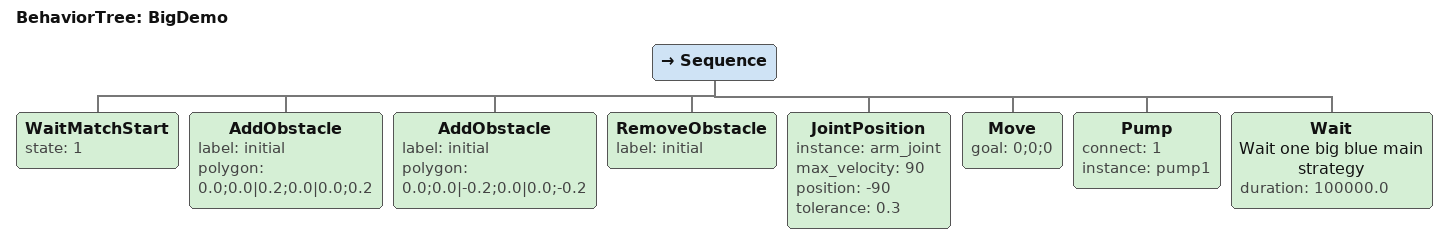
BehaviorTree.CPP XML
<?xml version="1.0" encoding="UTF-8"?>
<root BTCPP_format="4">
  <BehaviorTree ID="BigDemo">
    <Sequence>
      <WaitMatchStart state="1"/>
      <AddObstacle label="initial"
                   polygon="0.0;0.0|0.2;0.0|0.0;0.2"/>
      <AddObstacle label="initial"
                   polygon="0.0;0.0|-0.2;0.0|0.0;-0.2"/>
      <RemoveObstacle label="initial"/>
      <JointPosition instance="arm_joint"
                     max_velocity="90"
                     position="-90"
                     tolerance="0.3"/>
      <Move goal="0;0;0"/>
      <Pump connect="1"
            instance="pump1"/>
      <Wait name="Wait one big blue main strategy"
            duration="100000.0"/>
    </Sequence>
  </BehaviorTree>

</root>
